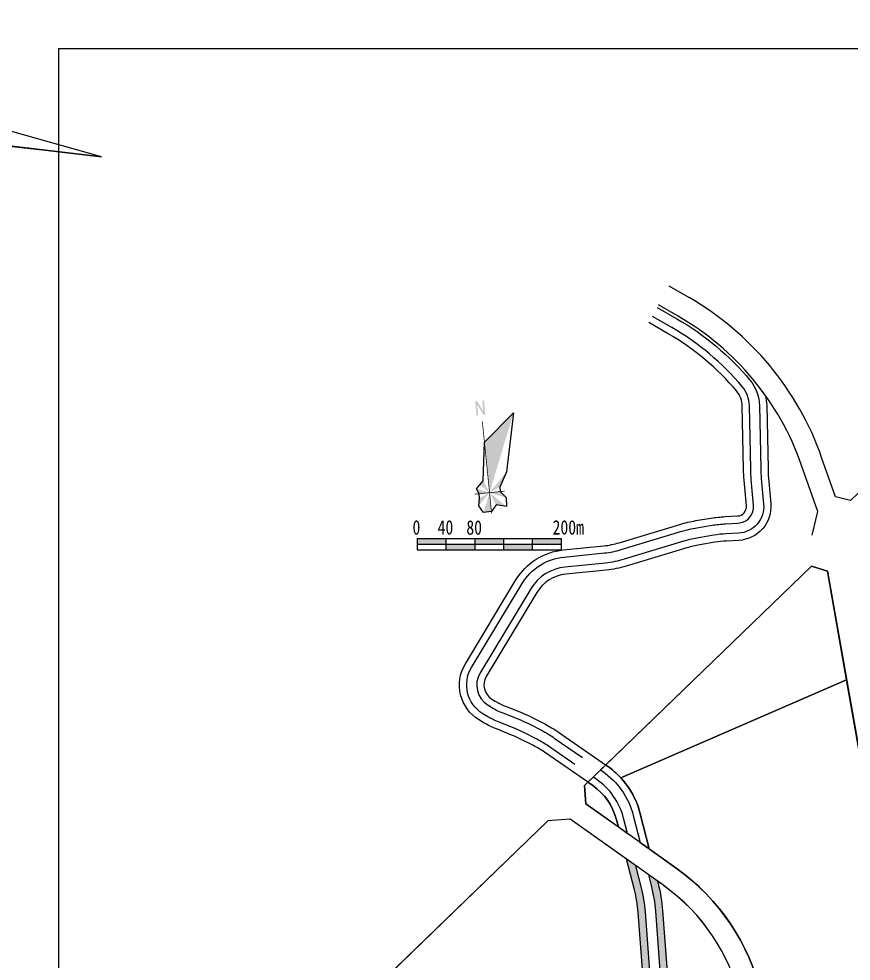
# Model space of a CAD drawing. Header units: inches. Extents: x 10610 to 28805, y 1423 to 10487.
# Drawn here: x 13780 to 14937, y 6149 to 7459 of the extents above; entities that cross this region are included whole.
import ezdxf

# ---------------------------------------------------------------- set-up
doc = ezdxf.new("R2010")
doc.units = ezdxf.units.IN
doc.header["$LTSCALE"] = 10
doc.header["$MEASUREMENT"] = 0
for name, color, linetype in [('0标题', 8, 'Continuous'), ('110kV顺源线', 1, 'Continuous'), ('1河流-岸线', 4, 'Continuous'), ('1道路红线', 7, 'Continuous'), ('B-GE', 80, 'Continuous'), ('B-发展预留地', 7, 'Continuous'), ('Error_Layer', 7, 'Continuous')]:
    doc.layers.add(name, color=color, linetype=linetype)
doc.layers.add('1远期建设用地', color=7, linetype='Continuous', true_color=0xdedede)
doc.layers.add('生态绿地', color=7, linetype='Continuous', true_color=0xc9ffb8)
doc.styles.add('黑体', font='simhei.ttf')

msp = doc.modelspace()

# ---------------------------------------------------------------- hatches: boundary and pattern name
at = {"layer": '0标题'}
msp.add_hatch(color=8, dxfattribs=at).paths.add_polyline_path([(14426.3, 6928.2), (14423.8, 6928), (14425.3, 6913.1), (14416.8, 6927.3), (14413.9, 6927), (14415.9, 6907.1), (14418.4, 6907.4), (14416.9, 6922.3), (14425.4, 6908.1), (14428.3, 6908.4)])
h = msp.add_hatch(color=8, dxfattribs=at)
h.paths.add_polyline_path([(14373.5, 6736.5), (14333.5, 6736.5), (14333.5, 6728.5), (14373.5, 6728.5)])
h.paths.add_polyline_path([(14413.5, 6728.5), (14373.5, 6728.5), (14373.5, 6720.5), (14413.5, 6720.5)])
h.paths.add_polyline_path([(14453.5, 6736.5), (14413.5, 6736.5), (14413.5, 6728.5), (14453.5, 6728.5)])
h.paths.add_polyline_path([(14493.5, 6728.5), (14453.5, 6728.5), (14453.5, 6720.5), (14493.5, 6720.5)])
h.paths.add_polyline_path([(14533.5, 6736.5), (14493.5, 6736.5), (14493.5, 6728.5), (14533.5, 6728.5)])
at = {"layer": '1远期建设用地'}
h = msp.add_hatch(color=8, dxfattribs=at)
h.paths.add_polyline_path([(14588.3, 5930), (14629.6, 5957.7, 0.270063), (14685.6, 6072.7), (14674.5, 6219.1, 0.043826), (14668.4, 6256.6), (14667.5, 6259.9), (14654.9, 6268.9), (14658.7, 6254.1, -0.043826), (14664.6, 6218.3), (14675.6, 6072, -0.270063), (14624.1, 5966), (14582.7, 5938.3, -0.172306), (14480.9, 5912.3), (14399.2, 5919.9, 0.141634), (14313.6, 5903.4), (14211.8, 5851.6, 0.036851), (14173.7, 5828.5), (14144.8, 5808), (14154.8, 5802.8), (14179.5, 5820.4, -0.036851), (14216.4, 5842.7), (14318.1, 5894.5, -0.141634), (14398.3, 5909.9), (14480, 5902.4, 0.172306)])
h.paths.add_polyline_path([(14574.9, 5949.9), (14616.3, 5977.6, 0.270063), (14661.6, 6070.9), (14650.6, 6217.3, 0.043826), (14645.1, 6250.6), (14637.3, 6281.5), (14624.6, 6290.5), (14635.5, 6248.1, -0.043826), (14640.6, 6216.5), (14651.6, 6070.2, -0.270063), (14610.7, 5985.9), (14569.4, 5958.2, -0.172306), (14483.1, 5936.2), (14401.4, 5943.8, 0.141634), (14302.7, 5924.8), (14200.9, 5873, 0.036851), (14159.8, 5848.1), (14120.9, 5820.4), (14130.8, 5815.2), (14165.6, 5839.9, -0.036851), (14205.5, 5864.1), (14307.2, 5915.9, -0.141634), (14400.5, 5933.8), (14482.2, 5926.3, 0.172306)])

# ---------------------------------------------------------------- linework, layer by layer
at = {"color": 8}
msp.add_line((13894.8, 7266.8), (12824.5, 7568.9), dxfattribs=at)
at = {"layer": '0标题', "color": 8}
for p, q in [((14333.5, 6736.5, -498.9), (14333.5, 6720.5, -498.9)), ((14333.5, 6736.5, -498.9), (14533.5, 6736.5, -498.9)), ((14373.5, 6736.5, -498.9), (14373.5, 6720.5, -498.9)), ((14413.5, 6736.5, -498.9), (14413.5, 6720.5, -498.9)), ((14453.5, 6736.5, -498.9), (14453.5, 6720.5, -498.9)), ((14493.5, 6736.5, -498.9), (14493.5, 6720.5, -498.9)), ((14533.5, 6736.5, -498.9), (14533.5, 6720.5, -498.9)), ((14333.5, 6728.5, -498.9), (14533.5, 6728.5, -498.9)), ((14333.5, 6720.5, -498.9), (14533.5, 6720.5, -498.9))]:
    msp.add_line(p, q, dxfattribs=at)
at = {"layer": '0标题', "color": 8, "elevation": -498.9}
msp.add_lwpolyline([(14467.4, 6910.8), (14457.8, 6829.1), (14448.2, 6807.6), (14448.9, 6801.5), (14457, 6793.1), (14457.5, 6780.9), (14443.1, 6783.3), (14436.7, 6773.7), (14425.8, 6772.3), (14419, 6781.6), (14420, 6792.4), (14419.8, 6798.6), (14416, 6805.4), (14420.7, 6810.9), (14425.2, 6816.4), (14427, 6870.3), (14467.4, 6910.8)], dxfattribs=at)
at = {"layer": '0标题', "color": 8, "const_width": 1, "elevation": -498.9}
for points in [[(14424, 6899.3), (14437, 6771)], [(14413.4, 6797.9), (14454.8, 6802.1)]]:
    msp.add_lwpolyline(points, dxfattribs=at)
at = {"layer": '0标题', "color": 8}
for points in [[(14427, 6870.3, -498.9), (14467.4, 6910.8, -498.9), (14436.7, 6773.7, -498.9), (14425.8, 6772.3, -498.9)], [(14419, 6781.6, -498.9), (14420, 6792.4, -498.9), (14457.8, 6829.1, -498.9), (14448.2, 6807.6, -498.9)], [(14420.7, 6810.9, -498.9), (14425.2, 6816.4, -498.9), (14457.5, 6780.9, -498.9), (14443.1, 6783.3, -498.9)], [(14419.8, 6798.6, -498.9), (14416, 6805.4, -498.9), (14448.9, 6801.5, -498.9), (14457, 6793.1, -498.9)]]:
    msp.add_solid(points, dxfattribs=at)
at = {"layer": '110kV顺源线', "color": 8}
for p, q in [((13894.8, 7266.8), (12230.7, 7451.3)), ((18880.8, 7416.8), (13834.8, 7416.8)), ((13834.8, 7416.8), (13834.8, 1581.1)), ((13894.8, 7266.8), (12958.2, 7376.4)), ((12958.2, 7376.4), (13894.8, 7266.8))]:
    msp.add_line(p, q, dxfattribs=at)
at = {"layer": '1河流-岸线', "color": 8}
for points in [[(14667.1, 7057.4), (14694.3, 7041.7, -0.087731), (14796, 6956.5, -0.171013), (14809.3, 6921), (14811.1, 6833.3, 0.01674), (14811.8, 6819.7), (14815, 6783.8, -0.424607), (14780, 6743.7), (14762.9, 6742.8, 0.028155), (14745.8, 6740.9), (14724.7, 6737.4, 0.032321), (14705.5, 6732.9), (14621.2, 6707.4, -0.048437), (14595.2, 6702.2), (14538.9, 6696.6, 0.236252), (14491.3, 6666.4), (14421, 6549.8, 0.412278), (14432, 6504.6), (14436.7, 6501.7, 0.042537), (14452.4, 6493.9), (14474.8, 6485, -0.023123), (14488, 6479), (14506.1, 6469.7, -0.033284), (14524.1, 6459), (14563.1, 6432.1)], [(14613.1, 6335.5), (14610.6, 6345.3, 0.180931), (14577.4, 6393), (14510.4, 6439.3, 0.033284), (14495.2, 6448.4), (14477.1, 6457.6, 0.023123), (14465.9, 6462.7), (14443.5, 6471.6, -0.042537), (14424.2, 6481.2), (14419.5, 6484.1, -0.412278), (14400.4, 6562.2), (14470.7, 6678.8, -0.236252), (14536.5, 6720.4), (14592.8, 6726.1, 0.048437), (14614.3, 6730.4), (14698.5, 6755.9, -0.032321), (14720.8, 6761.1), (14741.8, 6764.6, -0.028155), (14761.6, 6766.7), (14778.8, 6767.6, 0.424607), (14791.1, 6781.7), (14787.9, 6817.6, -0.01674), (14787.1, 6832.8), (14785.3, 6920.5, 0.171013), (14777.6, 6941, 0.087731), (14682.3, 7020.9), (14655.5, 7036.4)], [(14552.8, 6422.1), (14516.1, 6447.5, 0.033284), (14499.8, 6457.3), (14481.6, 6466.5, 0.023123), (14469.6, 6472), (14447.2, 6480.9, -0.042537), (14429.4, 6489.8), (14424.7, 6492.7, -0.412278), (14409, 6557), (14479.3, 6673.6, -0.236252), (14537.5, 6710.5), (14593.8, 6716.2, 0.048437), (14617.2, 6720.8), (14701.4, 6746.3, -0.032321), (14722.4, 6751.2), (14743.5, 6754.7, -0.028155), (14762.2, 6756.7), (14779.3, 6757.6, 0.424607), (14801, 6782.6), (14797.9, 6818.5, -0.01674), (14797.1, 6833), (14795.3, 6920.7, 0.171013), (14785.3, 6947.5, 0.087731), (14687.3, 7029.6), (14660.5, 7045)], [(14817.5, 6935.1, -0.052581), (14819.3, 6921.2), (14821.1, 6833.5, 0.01674), (14821.8, 6820.6), (14824.9, 6784.7, -0.424607), (14780.6, 6733.7), (14763.4, 6732.8, 0.028155), (14747.4, 6731), (14726.3, 6727.5, 0.032321), (14708.4, 6723.3), (14624.1, 6697.8, -0.048437), (14596.2, 6692.3), (14539.9, 6686.6, 0.236252), (14499.8, 6661.2), (14429.5, 6544.6, 0.412278), (14437.2, 6513.1), (14442, 6510.2, 0.042537), (14456.1, 6503.2), (14478.5, 6494.3, -0.023123), (14492.5, 6487.9), (14510.7, 6478.6, -0.033284), (14529.7, 6467.3), (14596.7, 6421, -0.180931), (14643.6, 6353.7), (14656, 6304.9)], [(14625.8, 6326.5), (14620.3, 6347.8, 0.180931), (14583.1, 6401.2), (14578, 6404.7)], [(14625.8, 6326.5), (14620.3, 6347.8, 0.180931), (14583.1, 6401.2), (14578, 6404.7)], [(14588.3, 6414.7), (14591, 6412.8, -0.180931), (14633.9, 6351.2), (14643.4, 6313.9)], [(14588.3, 6414.7), (14591, 6412.8, -0.180931), (14633.9, 6351.2), (14643.4, 6313.9)], [(14120.9, 5820.4), (14159.8, 5848.1, -0.036851), (14200.9, 5873), (14302.7, 5924.8, -0.141634), (14401.4, 5943.8), (14483.1, 5936.2, 0.172306), (14569.4, 5958.2), (14610.7, 5985.9, 0.270063), (14651.6, 6070.2), (14640.6, 6216.5, 0.043826), (14635.5, 6248.1), (14624.6, 6290.5)], [(14130.8, 5815.2), (14165.6, 5839.9, -0.036851), (14205.5, 5864.1), (14307.2, 5915.9, -0.141634), (14400.5, 5933.8), (14482.2, 5926.3, 0.172306), (14574.9, 5949.9), (14616.3, 5977.6, 0.270063), (14661.6, 6070.9), (14650.6, 6217.3, 0.043826), (14645.1, 6250.6), (14637.3, 6281.5)], [(14130.8, 5815.2), (14165.6, 5839.9, -0.036851), (14205.5, 5864.1), (14307.2, 5915.9, -0.141634), (14400.5, 5933.8), (14482.2, 5926.3, 0.172306), (14574.9, 5949.9), (14616.3, 5977.6, 0.270063), (14661.6, 6070.9), (14650.6, 6217.3, 0.043826), (14645.1, 6250.6), (14637.3, 6281.5)], [(14654.9, 6268.9), (14658.7, 6254.1, -0.043826), (14664.6, 6218.3), (14675.6, 6072, -0.270063), (14624.1, 5966), (14582.7, 5938.3, -0.172306), (14480.9, 5912.3), (14399.2, 5919.9, 0.141634), (14313.6, 5903.4), (14211.8, 5851.6, 0.036851), (14173.7, 5828.5), (14144.8, 5808)], [(14654.9, 6268.9), (14658.7, 6254.1, -0.043826), (14664.6, 6218.3), (14675.6, 6072, -0.270063), (14624.1, 5966), (14582.7, 5938.3, -0.172306), (14480.9, 5912.3), (14399.2, 5919.9, 0.141634), (14313.6, 5903.4), (14211.8, 5851.6, 0.036851), (14173.7, 5828.5), (14144.8, 5808)], [(14667.5, 6259.9), (14668.4, 6256.6, -0.043826), (14674.5, 6219.1), (14685.6, 6072.7, -0.270063), (14629.6, 5957.7), (14588.3, 5930, -0.172306), (14480, 5902.4), (14398.3, 5909.9, 0.141634), (14318.1, 5894.5), (14216.4, 5842.7, 0.036851), (14179.5, 5820.4), (14154.8, 5802.8)]]:
    msp.add_lwpolyline(points, format="xyb", dxfattribs=at)
at = {"layer": '1道路红线', "color": 8}
for p, q in [((14683.1, 7087.4), (14711.3, 7071.2)), ((14683.1, 7087.4), (14711.3, 7071.2)), ((14696.3, 7045.2), (14669, 7060.9)), ((14696.3, 7045.2), (14669, 7060.9)), ((14890.3, 6773.6), (14867.3, 6839.1)), ((14915, 6794), (14895.6, 6849.1)), ((14936, 6789), (14915, 6794)), ((14882.6, 6740.8), (14890.3, 6773.6)), ((14566, 6393.1), (14881.4, 6698)), ((14881.4, 6698), (14903.7, 6690.7)), ((14903.7, 6690.7), (14989.4, 6204.5)), ((14567.9, 6367.6), (14566, 6393.1)), ((14693.6, 6278.2), (14567.9, 6367.6)), ((14515.3, 6344.1), (14037.4, 5882.2)), ((14546, 6346.4), (14515.3, 6344.1)), ((14676.2, 6253.8), (14546, 6346.4))]:
    msp.add_line(p, q, dxfattribs=at)
msp.add_lwpolyline([(15262.8, 7349.6), (15228.7, 7277), (15209.6, 7236.3), (15092.4, 6986.6, -0.091067), (14984.7, 6836), (14936, 6789)], format="xyb", dxfattribs=at)
for centre, radius, start, end in [((14504.1, 6711.6), 415, 19.3462, 60.047), ((14504.1, 6711.6), 415, 19.3462, 60.047), ((14504.1, 6711.6), 385, 19.3462, 60.047), ((14519.6, 6033.8), 300, 332.6754, 54.558), ((14519.6, 6033.8), 270, 332.6754, 54.558)]:
    msp.add_arc(centre, radius, start, end, dxfattribs=at)
at = {"layer": 'B-GE', "color": 8}
for points in [[(14990.9, 5959.5), (15044.9, 6064.7), (14989.4, 6204.5), (14903.7, 6690.7), (14881.4, 6698), (14595.6, 6421.7), (14596.7, 6421, -0.180931), (14643.6, 6353.7), (14656, 6304.9), (14693.6, 6278.2, -0.373301), (14786.1, 5896.1), (14571.5, 5480.7), (14707.2, 5402.3), (14790.7, 5569.7)], [(14903.7, 6690.7), (14881.4, 6698), (14595.6, 6421.7), (14596.7, 6421, -0.056032), (14616.4, 6403.8), (14930.3, 6539.8)], [(14989.4, 6204.5), (14930.3, 6539.8), (14616.4, 6403.8, -0.123646), (14643.6, 6353.7), (14656, 6304.9), (14693.6, 6278.2, -0.373301), (14786.1, 5896.1), (14571.5, 5480.7), (14707.2, 5402.3), (14790.7, 5569.7), (14990.9, 5959.5), (15044.9, 6064.7)], [(14577.4, 6393), (14570.7, 6397.6), (14566, 6393.1), (14567.9, 6367.6), (14613.1, 6335.5), (14610.6, 6345.3, 0.180931)]]:
    msp.add_lwpolyline(points, format="xyb", close=True, dxfattribs=at)
at = {"layer": 'B-发展预留地', "color": 8}
for points in [[(14640.6, 6216.5, 0.043826), (14635.5, 6248.1), (14624.6, 6290.5), (14546, 6346.4), (14515.3, 6344.1), (14037.4, 5882.2), (14040.4, 5862), (14120.9, 5820.4), (14159.8, 5848.1, -0.036851), (14200.9, 5873), (14302.7, 5924.8, -0.141634), (14401.4, 5943.8), (14483.1, 5936.2, 0.172306), (14569.4, 5958.2), (14610.7, 5985.9, 0.270063), (14651.6, 6070.2), (14640.6, 6216.5, 0.043826)], [(14759.5, 5909.9, 0.373301), (14676.2, 6253.8), (14667.5, 6259.9), (14668.4, 6256.6, -0.043826), (14674.5, 6219.1), (14685.6, 6072.7, -0.270063), (14629.6, 5957.7), (14588.3, 5930, -0.172306), (14480, 5902.4), (14398.3, 5909.9, 0.141634), (14318.1, 5894.5), (14216.4, 5842.7, 0.036851), (14179.5, 5820.4), (14154.8, 5802.8), (14572.9, 5586.8), (14596.5, 5594.4), (14759.5, 5909.9, 0.373301)]]:
    msp.add_lwpolyline(points, format="xyb", close=True, dxfattribs=at)
at = {"layer": 'Error_Layer', "color": 8}
for points in [[(14990.9, 5959.5), (15044.9, 6064.7), (14989.4, 6204.5), (14903.7, 6690.7), (14881.4, 6698), (14595.6, 6421.7), (14596.7, 6421, -0.180931), (14643.6, 6353.7), (14656, 6304.9), (14693.6, 6278.2, -0.373301), (14786.1, 5896.1), (14571.5, 5480.7), (14707.2, 5402.3), (14790.7, 5569.7)], [(14903.7, 6690.7), (14881.4, 6698), (14595.6, 6421.7), (14596.7, 6421, -0.056032), (14616.4, 6403.8), (14930.3, 6539.8)], [(14989.4, 6204.5), (14930.3, 6539.8), (14616.4, 6403.8, -0.123646), (14643.6, 6353.7), (14656, 6304.9), (14693.6, 6278.2, -0.373301), (14786.1, 5896.1), (14571.5, 5480.7), (14707.2, 5402.3), (14790.7, 5569.7), (14990.9, 5959.5), (15044.9, 6064.7)], [(14577.4, 6393), (14570.7, 6397.6), (14566, 6393.1), (14567.9, 6367.6), (14613.1, 6335.5), (14610.6, 6345.3, 0.180931)]]:
    msp.add_lwpolyline(points, format="xyb", close=True, dxfattribs=at)
at = {"layer": '生态绿地', "color": 8}
for points in [[(14596.7, 6421), (14595.6, 6421.7), (14588.3, 6414.7), (14591, 6412.8, -0.180931), (14633.9, 6351.2), (14643.4, 6313.9), (14656, 6304.9), (14643.6, 6353.7, 0.180931), (14596.7, 6421)], [(14583.1, 6401.2), (14578, 6404.7), (14570.7, 6397.6), (14577.4, 6393, -0.180931), (14610.6, 6345.3), (14613.1, 6335.5), (14625.8, 6326.5), (14620.3, 6347.8, 0.180931), (14583.1, 6401.2)]]:
    msp.add_lwpolyline(points, format="xyb", close=True, dxfattribs=at)

# ---------------------------------------------------------------- texts
at = {"layer": '0标题', "color": 8, "style": '黑体', "width": 0.8}
for s, p in [('0', (14327, 6741.8, -498.9)), ('40', (14361.9, 6741.8, -498.9)), ('80', (14401.8, 6741.6, -498.9)), ('200m', (14521.7, 6741.8, -498.9))]:
    msp.add_text(s, height=20, dxfattribs=at).set_placement(p)

doc.saveas('drawing.dxf')
